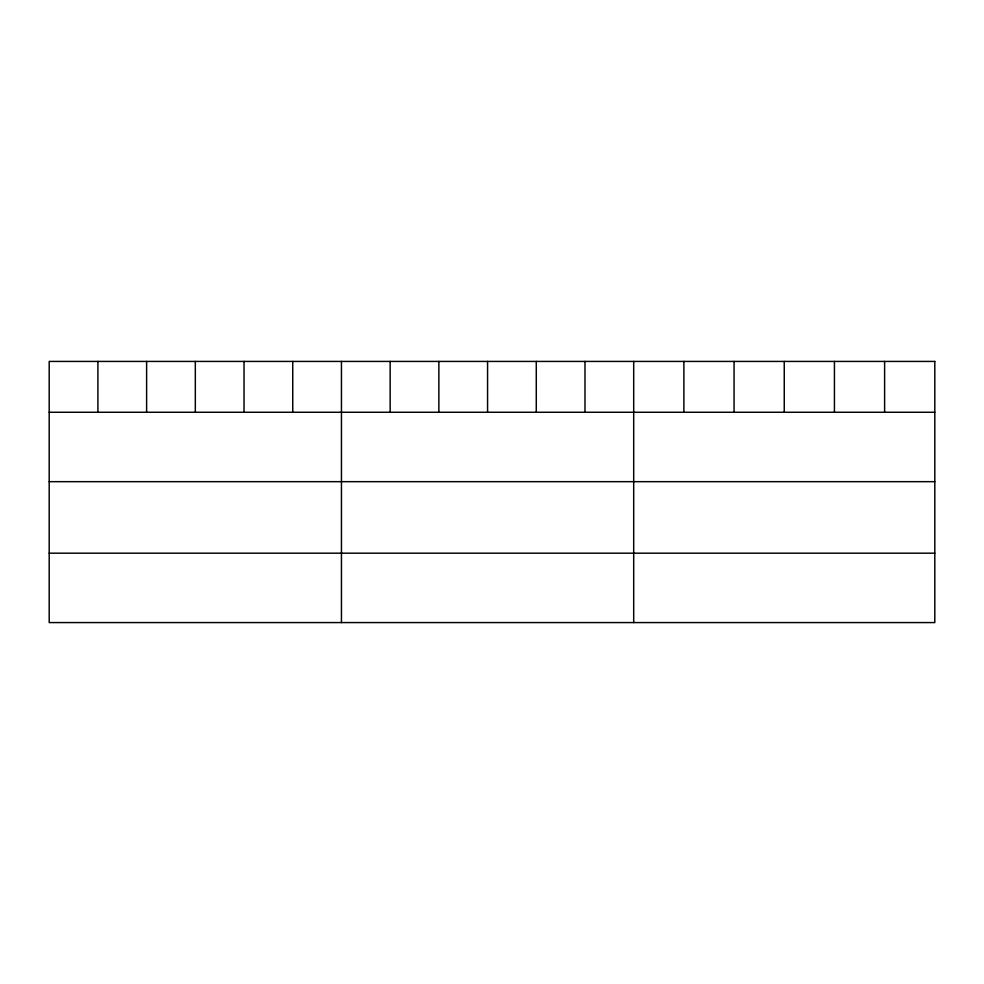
<?xml version="1.0" encoding="UTF-8"?>
<svg xmlns="http://www.w3.org/2000/svg" width="984" height="984" viewBox="0 0 984 984"><rect width="100%" height="100%" fill="white"/><g stroke="black" fill="none" stroke-linecap="round" stroke-linejoin="round"><path stroke-width="1.48" d="M49.2 412.259L934.8 412.259M49.2 481.668L934.8 481.668M49.2 553.18L934.8 553.18M884.616 361.423L884.616 412.259M834.432 361.423L834.432 412.259M784.248 361.423L784.248 412.259M734.064 361.423L734.064 412.259M683.88 361.423L683.88 412.259M633.696 361.423L633.696 622.577M584.988 361.423L584.988 412.259M536.28 361.423L536.28 412.259M487.572 361.423L487.572 412.259M438.864 361.423L438.864 412.259M390.156 361.423L390.156 412.259M341.448 361.423L341.448 622.577M292.74 361.423L292.74 412.259M244.032 361.423L244.032 412.259M195.324 361.423L195.324 412.259M146.616 361.423L146.616 412.259M97.908 361.423L97.908 412.259M934.8 361.423L49.2 361.423L49.2 622.577L934.8 622.577L934.8 361.423"/></g></svg>
